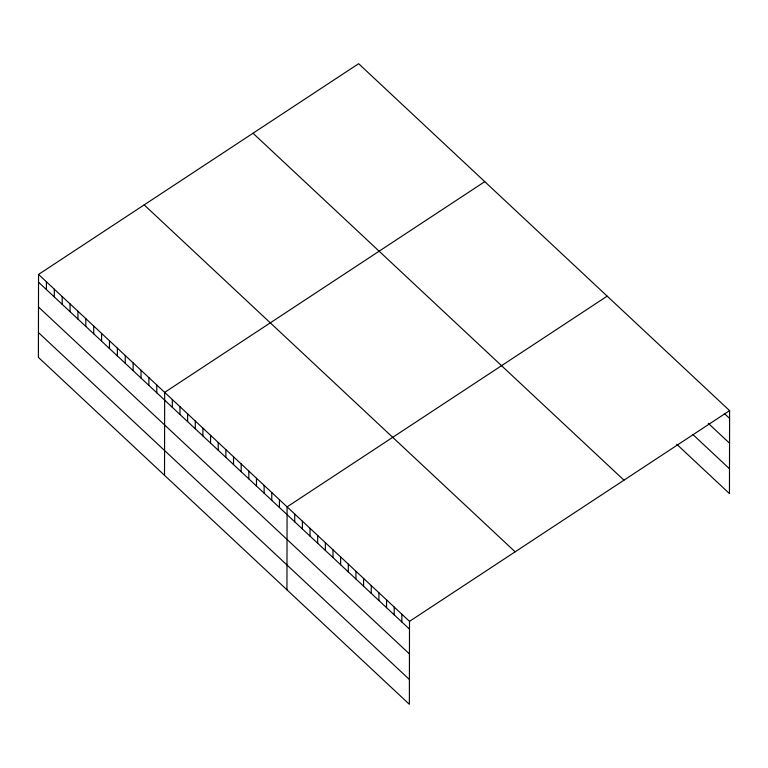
<?xml version="1.0" encoding="UTF-8"?>
<svg xmlns="http://www.w3.org/2000/svg" width="768" height="768" viewBox="0 0 768 768"><rect width="100%" height="100%" fill="white"/><g stroke="black" fill="none" stroke-linecap="round" stroke-linejoin="round"><path stroke-width="1.15" d="M38.544 274.426L38.4 357.37L409.363 704.304L409.507 621.36L38.544 274.426L358.637 63.696L729.6 410.63L729.456 493.574L676.752 444.278M46.416 289.574L46.426 281.798M54.298 296.947L54.307 289.171M62.179 304.32L62.198 296.544M70.061 311.693L70.08 303.917M77.942 319.066L77.962 311.29M85.834 326.438L85.843 318.662M93.715 333.811L93.725 326.035M101.597 341.184L101.606 333.408M109.478 348.557L109.488 340.781M117.36 355.93L117.379 348.154M125.242 363.293L125.261 355.526M133.123 370.666L133.142 362.899M141.014 378.038L141.024 370.272M148.896 385.411L148.906 377.645M156.778 392.784L156.787 385.018M164.525 475.325L164.669 392.381L484.762 181.661M172.31 407.318L172.32 399.542M179.962 414.47L179.971 406.694M187.613 421.622L187.622 413.856M195.264 428.784L195.274 421.008M202.915 435.936L202.925 428.16M210.566 443.088L210.576 435.322M218.218 450.25L218.227 442.474M225.869 457.402L225.878 449.626M233.52 464.563L233.53 456.787M241.171 471.715L241.181 463.939M248.822 478.867L248.832 471.091M256.474 486.029L256.483 478.253M264.125 493.181L264.134 485.405M271.776 500.333L271.786 492.566M279.427 507.494L279.437 499.718M286.944 589.814L287.088 506.87L607.181 296.141M294.73 521.798L294.739 514.032M302.381 528.96L302.39 521.184M310.032 536.112L310.042 528.336M317.683 543.264L317.693 535.498M325.334 550.426L325.344 542.65M332.986 557.578L332.995 549.802M340.637 564.739L340.646 556.963M348.288 571.891L348.298 564.115M355.939 579.043L355.949 571.277M363.59 586.205L363.6 578.429M371.242 593.357L371.251 585.581M378.893 600.509L378.902 592.742M386.544 607.67L386.554 599.894M394.195 614.822L394.205 607.046M401.846 621.974L401.856 614.208M409.507 621.36L729.6 410.63M724.483 413.635L729.59 418.406M708.288 423.331L729.542 443.213M692.947 434.582L729.494 468.768M253.008 133.238L623.971 480.173M144.173 204.883L515.136 551.818M38.534 282.202L409.498 629.136M38.486 307.008L409.45 653.942M38.448 332.563L409.411 679.498"/></g></svg>
